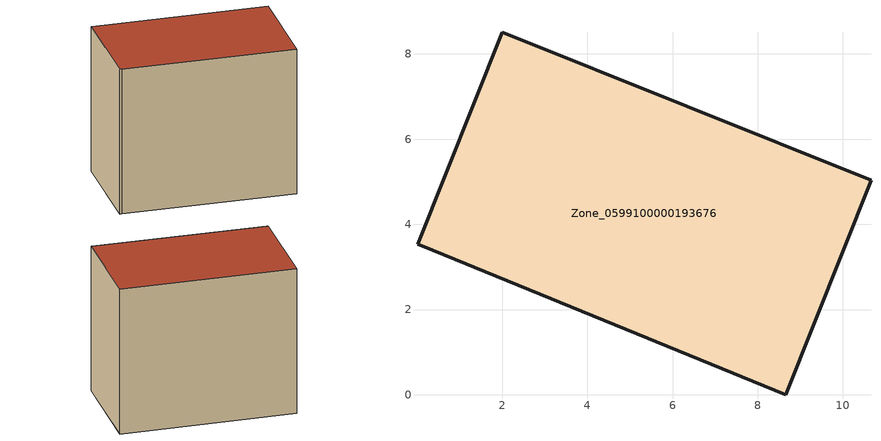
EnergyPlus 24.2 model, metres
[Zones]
Zone_0599100000193676
 floor ground (C_G): 0.11,3.49 0.01,3.53 2,8.51 10.66,5.03 8.66,0 z0.45
 wall outside (C_F): 10.66,5.03 2,8.51 0.01,3.53 0.11,3.49 8.66,0 10.66,5.03 z0.45:8.55
 roof outside (C_R): 0.01,3.53 0.11,3.49 8.66,0 10.66,5.03 2,8.51 z8.55
[BUILDING]
Pand.0599100000193676: North Axis=0; Terrain=City; Loads Convergence Tolerance Value=0.04; Temperature Convergence Tolerance Value=0.4; Solar Distribution=FullExterior; Maximum Number of Warmup Days=25; Minimum Number of Warmup Days=1
[Site:Location]
Rotterdam.The.Hague.AP_ZH_NLD Design_Conditions: Latitude=51.96; Longitude=4.45; Time Zone=1; Elevation=-4.5
[SITE:GROUNDTEMPERATURE:BUILDINGSURFACE]
18, 18, 18, 18, 18, 18, 18, 18, 18, 18, 18, 18
[MATERIAL] Thermal Absorptance=0.9; Solar Absorptance=0.7; Visible Absorptance=0.7
Name | Roughness | Thickness | Conductivity | Density | Specific Heat
G.TI.1965-1974 | MediumSmooth | 0.15 | 0.882353 | 540 | 1210
F.TI.1965-1974 | Rough | 0.3 | 0.697674 | 1920 | 840
R.TI.1965-1974 | MediumRough | 0.2 | 0.232558 | 1500 | 1000
[CONSTRUCTION]
C_G: G.TI.1965-1974
C_F: F.TI.1965-1974
C_R: R.TI.1965-1974
[ZONE]
Zone_0599100000193676: Type=1; Multiplier=1; Ceiling Height=Autocalculate; Volume=Autocalculate; Floor Area=autocalculate; Part of Total Floor Area=Yes
[ZONEINFILTRATION:DESIGNFLOWRATE]
Infil_Zone_0599100000193676: Zone or ZoneList or Space or SpaceList=Zone_0599100000193676; Schedule=AlwaysOn; Design Flow Rate Calculation Method=Flow/Area; Flow Rate per Floor Area=0.003; Constant Term Coefficient=1; Temperature Term Coefficient=0; Velocity Term Coefficient=0; Velocity Squared Term Coefficient=0
[HVACTEMPLATE:ZONE:IDEALLOADSAIRSYSTEM]
Zone_0599100000193676: Maximum Heating Supply Air Temperature=50; Minimum Cooling Supply Air Temperature=13; Maximum Heating Supply Air Humidity Ratio=0.0156; Minimum Cooling Supply Air Humidity Ratio=0.0077; Heating Limit=NoLimit; Cooling Limit=NoLimit; Dehumidification Control Type=ConstantSensibleHeatRatio; Cooling Sensible Heat Ratio=0.7; Dehumidification Setpoint=60; Humidification Control Type=None; Humidification Setpoint=30; Outdoor Air Method=None; Outdoor Air Flow Rate per Person=0.00944; Outdoor Air Flow Rate per Zone Floor Area=0; Outdoor Air Flow Rate per Zone=0; Demand Controlled Ventilation Type=None; Outdoor Air Economizer Type=NoEconomizer; Heat Recovery Type=None; Sensible Heat Recovery Effectiveness=0.7; Latent Heat Recovery Effectiveness=0.65
[ZONECONTROL:THERMOSTAT]
ThermostatControl_Zone_0599100000193676: Zone or ZoneList=Zone_0599100000193676; Control Type Schedule=DualSetpointControlType; Control 1=Thermostat_Zone_0599100000193676; Temperature Difference Between Cutout And Setpoint=0
[THERMOSTATSETPOINT:DUALSETPOINT]
Thermostat_Zone_0599100000193676: Heating Setpoint Temperature Schedule=HeatingSetpoint_Zone_0599100000193676; Cooling Setpoint Temperature Schedule=CoolingSetpoint_Zone_0599100000193676
[SCHEDULE:COMPACT]
HeatingSetpoint_Zone_0599100000193676: Through: 12/31, For: AllDays, Until: 24:00, 21
CoolingSetpoint_Zone_0599100000193676: Through: 12/31, For: AllDays, Until: 24:00, 24
DualSetpointControlType: Through: 12/31, For: AllDays, Until: 24:00, 4
AlwaysOn: Through: 12/31, For: AllDays, Until: 24:00, 1
